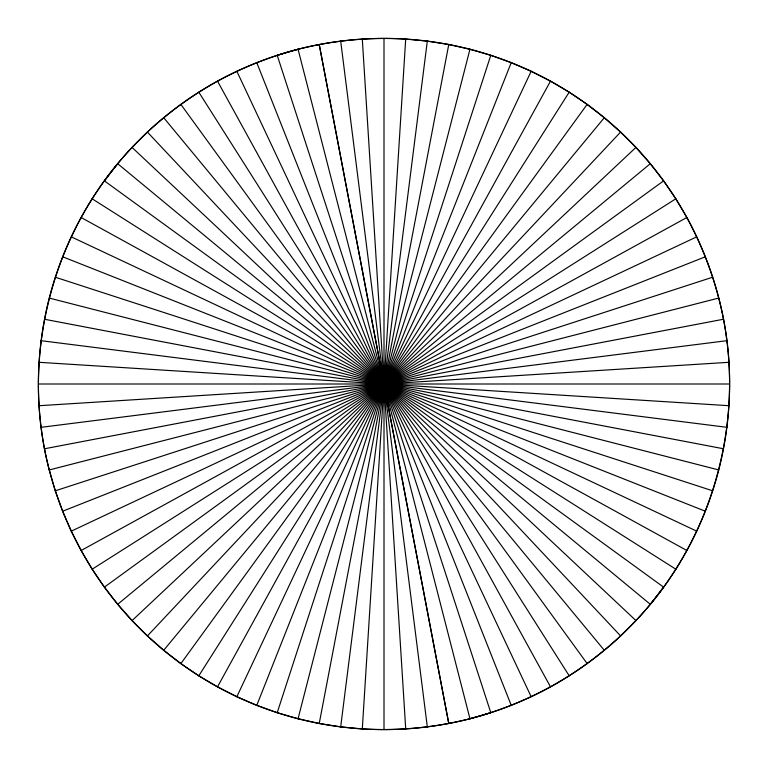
<?xml version="1.0" encoding="UTF-8"?>
<svg xmlns="http://www.w3.org/2000/svg" width="768" height="768" viewBox="0 0 768 768"><rect width="100%" height="100%" fill="white"/><g stroke="black" fill="none" stroke-linecap="round" stroke-linejoin="round"><path stroke-width="1.15" d="M686.842 217.498C700.675 242.947 711.398 270.029 718.742 298.051L49.258 469.958C19.594 357.542 51.917 231.638 132.067 147.418M635.933 620.582C716.083 536.362 748.406 410.458 718.742 298.042M217.498 81.158C242.947 67.325 270.029 56.602 298.051 49.258L469.958 718.742C434.851 727.613 398.448 731.05 362.304 728.918L405.696 39.082C369.552 36.95 333.139 40.387 298.042 49.258M362.314 728.918L340.685 726.874L427.315 41.126L405.686 39.082M340.694 726.874L319.238 723.475L448.762 44.525L427.306 41.126M319.258 723.485L298.051 718.742L469.949 49.258L448.742 44.515M298.07 718.742L277.2 712.685L490.8 55.315L469.93 49.258M277.219 712.685L256.781 705.331L511.219 62.669L490.781 55.315M256.79 705.341L236.851 696.71L531.149 71.29L511.21 62.659M236.861 696.71L217.507 686.851L550.493 81.149L531.139 71.29M217.517 686.861L198.816 675.802L569.184 92.198L550.483 81.139M198.826 675.811L180.864 663.6L587.136 104.4L569.174 92.189M180.874 663.6L163.709 650.285L604.291 117.715L587.126 104.4M147.418 132.067L132.058 147.427L635.942 620.573L620.582 635.933M298.051 49.258L277.2 55.315L490.81 712.685L469.949 718.742C497.971 711.398 525.053 700.675 550.502 686.842L217.507 81.149C192.192 95.232 168.624 112.349 147.408 132.077L620.592 635.923C599.376 655.642 575.808 672.768 550.493 686.851M620.573 132.058L635.933 147.418L132.077 620.592L117.715 604.291L650.285 163.709L635.923 147.408M117.715 604.301L104.4 587.136L663.6 180.864L650.285 163.699M104.41 587.146L92.198 569.184L675.802 198.816L663.59 180.854M675.792 198.806L686.851 217.507L81.158 550.502L71.29 531.149L696.71 236.851M71.299 531.158L62.669 511.219L705.331 256.781M62.678 511.238L55.315 490.8L712.685 277.2M44.525 448.771L723.475 319.238M41.126 427.325L726.874 340.685M39.082 405.715L728.918 362.304M38.4 384.01L729.6 384M39.082 362.314L728.918 405.696A345.6 345.6 0 0 0 230.333 74.438A345.6 345.6 0 0 0 192.749 671.856A345.6 345.6 0 0 0 728.918 405.696M41.126 340.694L726.874 427.315M44.515 319.258L723.475 448.762M49.258 298.07L718.742 469.949M55.315 277.219L712.685 490.8M62.659 256.79L705.331 511.219M71.29 236.861L696.71 531.149M81.139 217.517L686.851 550.493M92.189 198.826L675.802 569.184M604.282 117.706L620.582 132.067L147.427 635.942L132.067 620.582M147.418 635.933L163.718 650.294M163.709 117.715L604.301 650.285M180.864 104.4L587.146 663.59M198.816 92.198L569.194 675.792M81.149 550.493L92.208 569.194M236.851 71.29L531.158 696.701M256.781 62.669L511.238 705.322M49.258 469.949L55.315 490.81M340.685 41.126L427.325 726.874M362.304 39.082L405.715 728.918M384 38.4L384.01 729.6M117.715 163.709L104.4 180.874L663.6 587.136L650.285 604.291L117.706 163.718M448.771 723.475L319.229 44.525L448.762 723.475"/></g></svg>
